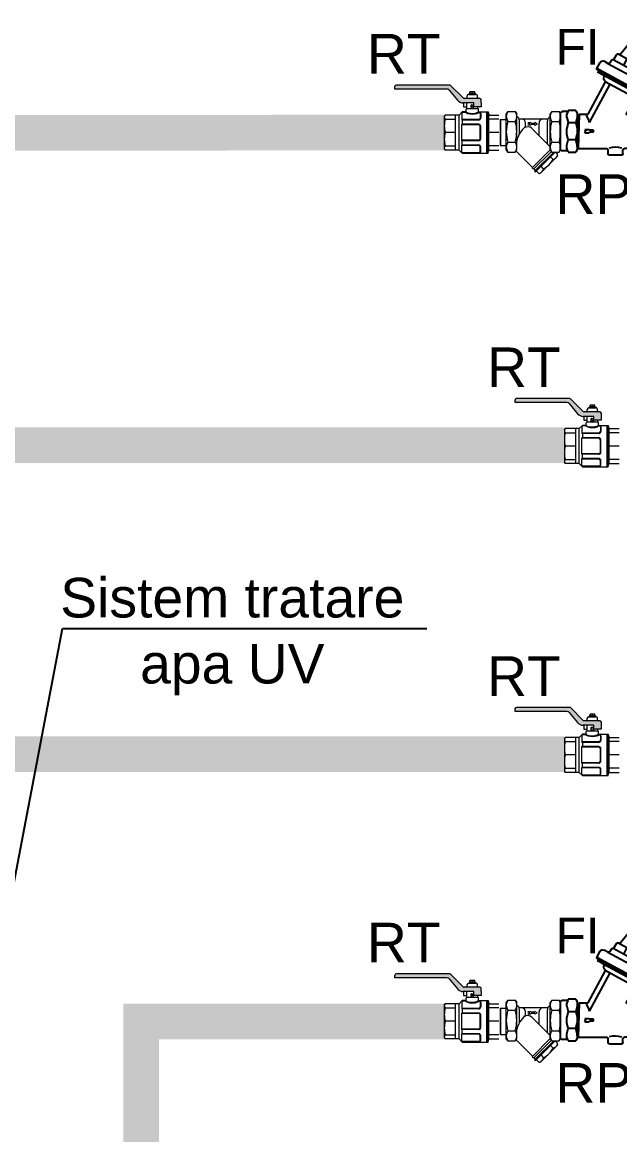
# Model space of a CAD drawing. Header units: millimetres. Extents: x 0 to 53377, y 0 to 36189.
# Drawn here: x 38358 to 39867, y 28603 to 31413 of the extents above; entities that cross this region are included whole.
import ezdxf
from ezdxf import colors
from ezdxf.entities.mleader import LeaderData, LeaderLine
from ezdxf.math import Vec2, Vec3

# ---------------------------------------------------------------- set-up
doc = ezdxf.new("R2010")
doc.units = ezdxf.units.MM
for name, color, linetype, lineweight in [('LSG ECHIP_IS', 7, 'Continuous', 25), ('SAN-MC-COLD WATER', 5, 'Continuous', 30), ('SAN-MC-VALVE', 7, 'Continuous', 5)]:
    doc.layers.add(name, color=color, linetype=linetype, lineweight=lineweight)
doc.layers.add('SAN-MC-TEXT', color=7, linetype='Continuous')
doc.styles.add('MC-1_la_050', font='arial.ttf', dxfattribs={"height": 0.1})
doc.styles.get("Standard").update_dxf_attribs({"font": 'arial.ttf'})

# ---------------------------------------------------------------- blocks, each defined once
blk = doc.blocks.new('filtru')
at = {"layer": 'SAN-MC-VALVE', "linetype": 'Continuous', "lineweight": 5}
for p, q in [((53982.5, 150235.5), (53977.4, 150226.7)), ((53977.4, 150097.7), (53977.4, 150226.7)), ((53982.5, 150235.5), (54009.7, 150235.5)), ((54009.7, 150235.5), (54014.8, 150226.7)), ((54014.8, 150097.7), (54014.8, 150226.7)), ((54141.1, 150235.5), (54136.1, 150226.7)), ((54136.1, 150097.7), (54136.1, 150226.7)), ((54141.1, 150235.5), (54168.3, 150235.5)), ((54168.3, 150235.5), (54173.4, 150226.7)), ((54173.4, 150097.7), (54173.4, 150226.7)), ((53956.7, 150206.2), (53955.7, 150205.2)), ((53955.7, 150205.2), (53955.7, 150113.1)), ((53956.7, 150206.2), (53956.7, 150112.1)), ((53956.7, 150206.2), (53977.4, 150206.2)), ((53977.4, 150208.9), (53978.5, 150208.9)), ((53982.5, 150199.5), (54009.7, 150199.5)), ((54023.1, 150208.9), (54128.1, 150208.9)), ((54024.7, 150154.1), (54024.7, 150202)), ((54046.7, 150180.6), (54046.7, 150193.3)), ((54095.4, 150148.5), (54095.4, 150193.3)), ((54125.7, 150118.1), (54125.7, 150200.6)), ((54136.1, 150215.3), (54136.1, 150215.3)), ((54136.1, 150208.9), (54137.2, 150208.9)), ((54141.1, 150199.5), (54168.3, 150199.5)), ((54172.3, 150208.9), (54173.4, 150208.9)), ((53956.7, 150112.1), (53955.7, 150113.1)), ((53956.7, 150112.1), (53977.4, 150112.1)), ((53982.5, 150124.9), (54009.7, 150124.9)), ((54141.1, 150124.9), (54168.3, 150124.9)), ((53982.5, 150088.9), (53977.4, 150097.7)), ((53982.5, 150088.9), (54009.7, 150088.9)), ((54009.7, 150088.9), (54014.8, 150097.7)), ((54102.2, 150013.4), (54161, 150072.2)), ((54141.1, 150088.9), (54136.1, 150097.7)), ((54145.9, 150062.4), (54136.5, 150071.8)), ((54141.1, 150088.9), (54168.3, 150088.9)), ((54161.7, 150080.7), (54153.5, 150088.8)), ((54162.5, 150077.7), (54161, 150072.2)), ((54168.3, 150088.9), (54173.4, 150097.7)), ((54076.4, 150028.5), (54082.3, 150021.7)), ((54093.7, 150012.7), (54085.6, 150020.9)), ((54112, 150028.4), (54102.6, 150037.9)), ((54096.7, 150011.9), (54102.2, 150013.4))]:
    blk.add_line(p, q, dxfattribs=at)
at = {"layer": 'SAN-MC-VALVE', "lineweight": 5}
for p, q in [((54062.6, 150189.6), (54055.4, 150193.8)), ((54065, 150193.8), (54055.4, 150193.8)), ((54055.4, 150185.5), (54062.6, 150189.6)), ((54065, 150185.5), (54055.4, 150185.5)), ((54068.7, 150191.7), (54065, 150193.8)), ((54068.7, 150187.6), (54065, 150185.5)), ((54080, 150191.7), (54068.7, 150191.7)), ((54080, 150187.6), (54068.7, 150187.6)), ((54080, 150194.8), (54080, 150191.7)), ((54089, 150189.6), (54080, 150194.8)), ((54089, 150189.6), (54080, 150184.4)), ((54080, 150184.4), (54080, 150187.6))]:
    blk.add_line(p, q, dxfattribs=at)
at = {"layer": 'SAN-MC-VALVE', "linetype": 'Continuous', "lineweight": 5}
for points in [[(54136.1, 150107.8), (54069.6, 150174.3)], [(54012, 150093.3), (54072, 150033.3)], [(54137.1, 150098.5), (54070.2, 150031.6), (54075.2, 150026.5), (54139.9, 150091.2)], [(54148.8, 150088.9), (54079.6, 150019.7), (54082.2, 150017.2), (54153.9, 150088.9)]]:
    blk.add_lwpolyline(points, dxfattribs=at)
for centre, radius, start, end in [((54012, 150217.5), 34.6, 148.5878, 211.4122), ((53980.2, 150217.5), 34.6, 328.5878, 31.4122), ((54170.7, 150217.5), 34.6, 148.5878, 211.4122), ((54138.8, 150217.5), 34.6, 328.5878, 31.4122), ((54116.9, 150162.2), 139.5, 164.5036, 195.4964), ((53875.3, 150162.2), 139.5, 344.5036, 15.4964), ((54009.1, 150202), 15.6, 0, 68.7818), ((54030.8, 150193.2), 15.9, 0.5631, 80.4196), ((54111.8, 150193), 16.4, 104.1951, 178.7722), ((54141.3, 150200.6), 15.6, 109.3511, 180), ((54275.5, 150162.2), 139.5, 164.5036, 195.4964), ((54033.9, 150162.2), 139.5, 344.5036, 15.4964), ((54109.5, 150106), 97.5, 130.1157, 166.331), ((54054.5, 150156.6), 23.3, 49.7083, 124.1112), ((54012, 150106.9), 34.6, 148.5878, 211.4122), ((53980.2, 150106.9), 34.6, 328.5878, 31.4122), ((54170.7, 150106.9), 34.6, 148.5878, 211.4122), ((54138.8, 150106.9), 34.6, 328.5878, 31.4122), ((54075.4, 150099), 79.5, 297.412, 332.588), ((54142, 150083.3), 21.3, 280.6158, 340.6158), ((54159.5, 150078.5), 3.11, 345, 45), ((54091.1, 150032.4), 21.3, 289.3842, 349.3842), ((54095.9, 150014.9), 3.11, 225, 285)]:
    blk.add_arc(centre, radius, start, end, dxfattribs=at)
blk = doc.blocks.new('RDf')
at = {"linetype": 'Continuous'}
for p, q in [((-113.5, 97.6), (-110, 98.8)), ((-113.5, 97.6), (-113.5, 75.5)), ((-110, 98.8), (-110, 115.4)), ((-110, 98.8), (-102.4, 101.5)), ((-105.9, 119.5), (-1.1, 119.5)), ((-102.4, 101.5), (-93.5, 101.5)), ((-93.5, 101.5), (-78.3, 97.6)), ((-78.3, 97.6), (-61.5, 101.5)), ((-78.3, 75.5), (-78.3, 97.6)), ((-61.5, 101.5), (-45.5, 101.5)), ((-28.6, 97.6), (-45.5, 101.5)), ((-13.5, 101.5), (-28.6, 97.6)), ((-28.6, 97.6), (-28.6, 75.5)), ((-13.5, 101.5), (-4.5, 101.5)), ((3.1, 98.8), (-4.5, 101.5)), ((3.1, 98.8), (3.1, 115.4)), ((6.5, 97.6), (3.1, 98.8)), ((6.5, 75.5), (6.5, 97.6)), ((225.5, 95.5), (238, 102.2)), ((238, 102.2), (242, 101.1)), ((260.5, 67.2), (242, 101.1)), ((243.3, 92.5), (243.6, 98.1)), ((-104.9, 71.6), (-113.5, 75.5)), ((-102.9, 71.6), (-104.9, 71.6)), ((-8.9, 71.5), (-102.9, 71.6)), ((-102.9, 71.6), (-98.1, 68.8)), ((-4.1, 68.8), (-102.9, 66.1)), ((-98.1, 68.8), (-102.9, 66.1)), ((-102.9, 66.1), (-102.9, -12.9)), ((-98.1, 68.8), (-8.9, 71.5)), ((-93.5, 71.6), (-78.3, 75.5)), ((-78.3, 75.5), (-61.5, 71.5)), ((-28.6, 75.5), (-45.5, 71.5)), ((-13.5, 71.5), (-28.6, 75.5)), ((-8.9, 71.5), (-4.1, 68.8)), ((-2.1, 71.5), (-8.9, 71.5)), ((-4.1, 68.8), (-4.1, 36.2)), ((6.5, 75.5), (-2.1, 71.5)), ((34, 63.3), (34.1, 68.1)), ((117.9, -90.8), (34.1, 68.1)), ((34.1, 68.1), (38.2, 65.6)), ((34.2, 73), (34.9, 75.6)), ((38.2, 65.6), (34.2, 73)), ((34.9, 75.6), (52.5, 85.2)), ((34.9, 75.6), (126.8, -93)), ((38.2, 65.6), (118, -86)), ((38.2, 65.6), (122.1, -88.5)), ((52.5, 85.2), (52.8, 85.3)), ((70.4, 70.9), (64.4, 81.9)), ((142.1, -60.7), (70.4, 70.9)), ((76.3, 69.2), (83.1, 72.9)), ((88.9, 71.2), (152.4, -45.2)), ((92.8, 72), (104.8, 78.5)), ((111.1, 75.9), (110.6, 76.8)), ((168.3, -29.2), (111.1, 75.9)), ((167.1, 90.6), (116.4, 74)), ((183.9, 75.4), (177.7, 86.7)), ((207.3, 32.3), (183.9, 75.4)), ((197.7, 80.3), (196.5, 76.3)), ((209.4, 86.7), (197.7, 80.3)), ((203, 70.5), (198.1, 73.3)), ((199.9, 69.9), (211.5, 48.7)), ((214.7, 76.9), (203, 70.5)), ((203, 70.5), (203.8, 62.8)), ((209.4, 86.7), (213.4, 85.5)), ((216.5, 79.8), (213.4, 85.5)), ((214.7, 76.9), (215, 82.5)), ((214.7, 76.9), (220.7, 72)), ((216.5, 79.8), (230, 87.2)), ((228.8, 57.3), (216.5, 79.8)), ((221.5, 78.7), (230.5, 62.1)), ((235.6, 60.9), (223.3, 83.5)), ((225.3, 57.3), (224.5, 65.1)), ((225.5, 95.5), (230, 87.2)), ((228.3, 82.4), (237.3, 65.8)), ((228.8, 57.3), (242.3, 64.6)), ((230, 87.2), (242.3, 64.6)), ((243.3, 92.5), (230.9, 85.7)), ((253.9, 72.9), (241.5, 66.1)), ((246.8, 56.4), (242.3, 64.6)), ((243.3, 92.5), (249.3, 87.6)), ((253.9, 72.9), (253.1, 80.6)), ((253.9, 72.9), (258.8, 70.2)), ((259.3, 63.1), (260.5, 67.2)), ((-53.5, 49.6), (-58.3, 37.7)), ((-56.3, 37.7), (-58.3, 37.7)), ((-56.3, 37.7), (-56.3, 24.5)), ((-53.5, 49.6), (-48.7, 37.7)), ((-50.6, 37.7), (-50.6, 24.5)), ((-50.6, 37.7), (-48.7, 37.7)), ((5.5, 18.6), (-4.1, 36.2)), ((38.5, 44.4), (0.6, 34.2)), ((34, 63.3), (41, 50.4)), ((108.6, -73.8), (41, 50.4)), ((123.9, 52.4), (104.8, 42)), ((207.3, 32.3), (213.5, 20.9)), ((213.6, 51), (207.6, 55.8)), ((211.5, 48.7), (214.9, 42.4)), ((213.6, 51), (213.3, 45.4)), ((225.3, 57.3), (213.6, 51)), ((219, 41.2), (214.9, 42.4)), ((219, 41.2), (230.7, 47.6)), ((225.3, 57.3), (230.2, 54.6)), ((228.8, 57.3), (231.9, 51.6)), ((230.7, 47.6), (231.9, 51.6)), ((246.8, 56.4), (259.3, 63.1)), ((-56.3, 24.5), (-50.6, 24.5)), ((43.1, 17.5), (-5.2, -8.8)), ((-5.2, -8.8), (0, 0)), ((0, 0), (1.9, 16.1)), ((33.7, 29), (11.4, 16.9)), ((89.9, -68.4), (35.6, 31.3)), ((211.1, 9.9), (169.6, -23.7)), ((-122.9, -21.5), (-122.9, -55.8)), ((-118.6, -17.2), (-107.1, -17.2)), ((155.5, -5.7), (136.5, -16)), ((168.3, -29.2), (168.8, -30)), ((-118.6, -60.1), (-107.1, -60.1)), ((82.4, -54.6), (-28.1, -114.8)), ((142.1, -60.7), (148.1, -71.6)), ((150.6, -51.1), (143.8, -54.8)), ((155.1, -42.4), (167.1, -35.9)), ((-102.9, -146.1), (-102.9, -64.4)), ((-4.1, -117.5), (87, -68.8)), ((108.6, -73.8), (117.9, -90.8)), ((117.9, -90.8), (118, -86)), ((118, -86), (122.1, -88.5)), ((122.1, -88.5), (124.2, -92.2)), ((124.2, -92.2), (126.8, -93)), ((126.8, -93), (144.7, -83.2)), ((-56.4, -113.3), (-58.3, -114.4)), ((-58.3, -127.2), (-58.3, -114.4)), ((-58.3, -127.2), (-53.5, -124.4)), ((-56.4, -102.3), (-56.4, -113.3)), ((-56.4, -102.3), (-50.6, -102.3)), ((-48.7, -127.2), (-53.5, -124.4)), ((-50.6, -102.3), (-50.6, -113.3)), ((-50.6, -113.3), (-48.7, -114.4)), ((-48.7, -127.2), (-48.7, -114.4)), ((-28.1, -114.8), (-22.5, -115)), ((-22.5, -115), (-8, -122.2)), ((-4.1, -143.4), (-4.1, -117.5)), ((-104.9, -148.9), (-113.5, -152.8)), ((-113.5, -174.9), (-113.5, -152.8)), ((-98.1, -148.9), (-104.9, -148.9)), ((-4.1, -143.4), (-102.9, -146.1)), ((-98.1, -148.9), (-102.9, -146.1)), ((-98.1, -148.9), (-8.9, -146.1)), ((-4.1, -148.9), (-98.1, -148.9)), ((-93.5, -148.9), (-78.4, -152.8)), ((-78.4, -152.8), (-61.5, -148.9)), ((-78.4, -152.8), (-78.4, -174.9)), ((-28.7, -152.8), (-45.5, -148.9)), ((-13.5, -148.9), (-28.7, -152.8)), ((-28.7, -174.9), (-28.7, -152.8)), ((-8.9, -146.1), (-4.1, -143.4)), ((-4.1, -148.9), (-8.9, -146.1)), ((-2.1, -148.9), (-4.1, -148.9)), ((6.5, -152.8), (-2.1, -148.9)), ((6.5, -152.8), (6.5, -174.9)), ((-113.5, -174.9), (-110.1, -176.1)), ((-110.1, -176.1), (-102.5, -178.9)), ((-110.1, -176.1), (-110.1, -192.7)), ((-102.5, -178.9), (-93.5, -178.9)), ((-93.5, -178.9), (-78.4, -174.9)), ((-78.4, -174.9), (-61.5, -178.9)), ((-61.5, -178.9), (-45.5, -178.9)), ((-28.7, -174.9), (-45.5, -178.9)), ((-13.5, -178.9), (-28.7, -174.9)), ((-13.5, -178.9), (-4.6, -178.9)), ((3.1, -176.1), (-4.6, -178.9)), ((6.5, -174.9), (3.1, -176.1)), ((3.1, -176.1), (3.1, -192.8)), ((-105.9, -196.9), (-1.1, -196.9))]:
    blk.add_line(p, q, dxfattribs=at)
blk.add_line((196.5, 76.3), (203.8, 62.8))
for centre, radius, start, end in [((-105.9, 115.4), 4.11, 89.7566, 180.0042), ((-1, 115.4), 4.11, 359.9878, 90.2354), ((56.9, 77.8), 8.57, 28.5832, 118.5806), ((74.2, 73), 4.32, 208.5754, 298.5905), ((85.1, 69.1), 4.32, 49.8349, 118.5801), ((90.7, 75.7), 4.32, 230.0061, 298.5723), ((106.8, 74.7), 4.32, 28.5864, 118.581), ((114.9, 78), 4.32, 208.5786, 290.9616), ((170.1, 82.6), 8.57, 28.5785, 110.9636), ((191.1, 79.3), 8.23, 208.5847, 293.8279), ((196.1, 67.8), 4.32, 28.5862, 113.8299), ((-0.5, 38.2), 4.11, 208.5855, 285.068), ((31.7, 32.6), 4.11, 298.581, 6.4404), ((49.4, 34.6), 13.7, 131.4028, 186.444), ((37.4, 48.4), 4.11, 285.0713, 28.5792), ((37.6, 48), 4.11, 311.8031, 28.5792), ((214.6, 36.2), 8.23, 123.3354, 208.5789), ((207.7, 46.7), 4.32, 303.3339, 28.5778), ((9.3, 20.7), 4.32, 208.5871, 298.5784), ((206, 16.8), 8.57, 306.2008, 28.5845), ((-118.6, -21.5), 4.28, 89.9917, 180.0004), ((-107.1, -12.9), 4.29, 270.0039, 359.9888), ((-159.4, -39.1), 60.5, 344.015, 16.9387), ((165, -32.1), 4.32, 298.584, 28.5769), ((172.1, -27.1), 4.32, 126.203, 208.5858), ((-118.6, -55.8), 4.28, 179.9917, 270.0004), ((-107.1, -64.4), 4.29, 0.0035, 89.9882), ((145.9, -58.6), 4.32, 118.5723, 208.5888), ((148.6, -47.3), 4.32, 298.5836, 7.3274), ((157.1, -46.2), 4.32, 118.5914, 187.1561), ((88.9, -72.4), 4.11, 50.7239, 118.581), ((100.2, -58.6), 13.7, 230.7192, 285.7617), ((105, -75.8), 4.11, 28.5866, 105.3585), ((140.6, -75.7), 8.57, 298.5832, 28.5806), ((-106, -192.7), 4.11, 179.9878, 270.2354), ((-1.1, -192.8), 4.11, 269.7566, 0.0042)]:
    blk.add_arc(centre, radius, start, end, dxfattribs=at)
blk = doc.blocks.new('A$C6DA75442')
at = {"layer": 'LSG ECHIP_IS', "xscale": 0.405, "yscale": 0.405, "zscale": 0.405, "rotation": 90.0010000000008}
blk.add_blockref('RDf', (0, 0, 1585.7), dxfattribs=at)

msp = doc.modelspace()

# ---------------------------------------------------------------- hatches: boundary and pattern name
at = {"layer": 'SAN-MC-VALVE', "lineweight": 5}
h = msp.add_hatch(color=1, dxfattribs=at)
h.dxf.hatch_style = 1
h.paths.add_polyline_path([(39516.7, 31199.1), (39517, 31216.5), (39516.7, 31217.9), (39516.2, 31218.7), (39515.4, 31219.5), (39515.1, 31219.8), (39514.2, 31220.1), (39513.3, 31220.2), (39473.8, 31220.2), (39472.3, 31220.5), (39471.1, 31221.3), (39439.7, 31252.7), (39438.5, 31253.5), (39437.1, 31253.8), (39302.6, 31253.8), (39300, 31252.7), (39298.9, 31250.1), (39298.9, 31243.9), (39429.9, 31243.9), (39431.7, 31243.6), (39433.1, 31243.2), (39434.5, 31242.3), (39435.6, 31241.2), (39457, 31215.7), (39460.1, 31212.8), (39461.6, 31211.8), (39463.4, 31210.8), (39466.2, 31209.7), (39469, 31209.2), (39471.3, 31209), (39498.3, 31209), (39498.3, 31199.1)])
h = msp.add_hatch(color=1, dxfattribs=at)
h.dxf.hatch_style = 1
h.paths.add_polyline_path([(39820.1, 30407.4), (39820.4, 30424.8), (39820.1, 30426.2), (39819.7, 30427), (39818.8, 30427.9), (39818.5, 30428.1), (39817.6, 30428.4), (39816.7, 30428.5), (39777.2, 30428.5), (39775.7, 30428.8), (39774.5, 30429.6), (39743.1, 30461), (39741.9, 30461.8), (39740.5, 30462.1), (39606, 30462.1), (39603.4, 30461), (39602.3, 30458.4), (39602.3, 30452.2), (39733.3, 30452.2), (39735.1, 30452), (39736.5, 30451.5), (39737.9, 30450.6), (39739, 30449.5), (39760.4, 30424), (39763.5, 30421.1), (39765, 30420.1), (39766.8, 30419.1), (39769.6, 30418), (39772.4, 30417.5), (39774.7, 30417.3), (39801.7, 30417.3), (39801.7, 30407.4)])
h = msp.add_hatch(color=1, dxfattribs=at)
h.dxf.hatch_style = 1
h.paths.add_polyline_path([(39820.1, 29627.4), (39820.4, 29644.8), (39820.1, 29646.2), (39819.7, 29647.1), (39818.8, 29647.9), (39818.5, 29648.1), (39817.6, 29648.4), (39816.7, 29648.5), (39777.2, 29648.5), (39775.7, 29648.8), (39774.5, 29649.6), (39743.1, 29681), (39741.9, 29681.9), (39740.5, 29682.1), (39606, 29682.1), (39603.4, 29681), (39602.3, 29678.4), (39602.3, 29672.2), (39733.3, 29672.2), (39735.1, 29672), (39736.5, 29671.5), (39737.9, 29670.6), (39739, 29669.5), (39760.4, 29644), (39763.5, 29641.1), (39765, 29640.1), (39766.8, 29639.1), (39769.6, 29638.1), (39772.4, 29637.5), (39774.7, 29637.3), (39801.7, 29637.3), (39801.7, 29627.4)])
h = msp.add_hatch(color=1, dxfattribs=at)
h.dxf.hatch_style = 1
h.paths.add_polyline_path([(39516.7, 28954.7), (39517, 28972.1), (39516.7, 28973.5), (39516.2, 28974.3), (39515.4, 28975.1), (39515.1, 28975.3), (39514.2, 28975.7), (39513.3, 28975.8), (39473.8, 28975.8), (39472.3, 28976.1), (39471.1, 28976.9), (39439.7, 29008.3), (39438.5, 29009.1), (39437.1, 29009.4), (39302.6, 29009.4), (39300, 29008.3), (39298.9, 29005.7), (39298.9, 28999.5), (39429.9, 28999.5), (39431.7, 28999.2), (39433.1, 28998.8), (39434.5, 28997.9), (39435.6, 28996.8), (39457, 28971.3), (39460.1, 28968.3), (39461.6, 28967.4), (39463.4, 28966.4), (39466.2, 28965.3), (39469, 28964.8), (39471.3, 28964.6), (39498.3, 28964.6), (39498.3, 28954.7)])

# ---------------------------------------------------------------- linework, layer by layer
at = {"layer": 'SAN-MC-COLD WATER', "const_width": 90}
for points in [[(39423.7, 31134), (37118.3, 31132.6), (37118.3, 28918.6)], [(37649.1, 28918.6), (37649.1, 30344.4), (39727.1, 30344.4)], [(38186.2, 28918.6), (38186.2, 29564.5), (39727.1, 29564.5)], [(38658, 27582.6), (38658, 28889.4), (39423.7, 28889.4)]]:
    msp.add_lwpolyline(points, dxfattribs=at)
at = {"layer": 'SAN-MC-VALVE', "linetype": 'Continuous', "lineweight": 5}
for p, q in [((39298.9, 31243.9), (39298.9, 31250.1)), ((39299.3, 31243.9), (39298.9, 31244.2)), ((39429.9, 31243.9), (39298.9, 31243.9)), ((39437.1, 31253.8), (39302.6, 31253.8)), ((39435.6, 31241.2), (39457, 31215.7)), ((39471.1, 31221.3), (39439.7, 31252.7)), ((39513.3, 31220.2), (39473.8, 31220.2)), ((39481.5, 31222.1), (39481.5, 31226.4)), ((39503.9, 31230.2), (39485.3, 31230.2)), ((39488.4, 31232.7), (39486.5, 31232.2)), ((39486.5, 31230.2), (39486.5, 31232.2)), ((39502.7, 31232.2), (39486.5, 31232.2)), ((39486.5, 31230.2), (39486.7, 31230.4)), ((39486.7, 31230.2), (39487.6, 31230.4)), ((39486.7, 31230.4), (39486.7, 31230.2)), ((39487.6, 31230.2), (39489.4, 31230.4)), ((39487.6, 31230.4), (39487.6, 31230.2)), ((39488.4, 31232.7), (39488.4, 31237)), ((39500.8, 31237), (39488.4, 31237)), ((39489.4, 31230.2), (39491.8, 31230.4)), ((39489.4, 31230.4), (39489.4, 31230.2)), ((39491.8, 31230.4), (39491.8, 31230.2)), ((39491.8, 31230.2), (39494.6, 31230.4)), ((39494.6, 31232.2), (39494.6, 31236.5)), ((39494.6, 31230.2), (39497.4, 31230.4)), ((39494.6, 31230.4), (39494.6, 31230.2)), ((39497.4, 31230.2), (39499.8, 31230.4)), ((39497.4, 31230.4), (39497.4, 31230.2)), ((39499.8, 31230.2), (39501.6, 31230.4)), ((39499.8, 31230.4), (39499.8, 31230.2)), ((39500.8, 31232.7), (39500.8, 31237)), ((39500.8, 31232.7), (39502.7, 31232.2)), ((39501.6, 31230.2), (39502.5, 31230.4)), ((39501.6, 31230.4), (39501.6, 31230.2)), ((39502.5, 31230.2), (39502.7, 31230.4)), ((39502.5, 31230.4), (39502.5, 31230.2)), ((39502.7, 31230.4), (39502.7, 31232.2)), ((39507.7, 31222.1), (39507.7, 31226.4)), ((39517, 31209), (39517, 31216.5)), ((39469.1, 31186.3), (39461, 31178.2)), ((39477.8, 31185), (39467.8, 31185)), ((39467.8, 31185), (39467.8, 31165.5)), ((39477.8, 31186.3), (39469.1, 31186.3)), ((39498.3, 31209), (39471.3, 31209)), ((39472.5, 31209), (39472.5, 31199.1)), ((39472.5, 31199.1), (39480.9, 31199.1)), ((39479, 31186.3), (39479, 31192.8)), ((39508.9, 31194.1), (39480.3, 31194.1)), ((39480.9, 31194.1), (39480.9, 31209)), ((39491.5, 31195), (39491.5, 31203.2)), ((39497.7, 31195), (39491.5, 31195)), ((39492.1, 31203.8), (39497.1, 31203.8)), ((39497.1, 31198.9), (39492.1, 31198.9)), ((39497.7, 31195), (39497.7, 31203.2)), ((39498.3, 31199.1), (39498.3, 31209)), ((39516.7, 31199.1), (39498.3, 31199.1)), ((39508.3, 31194.1), (39508.3, 31199.1)), ((39510.1, 31186.3), (39510.1, 31192.8)), ((39511.4, 31186.3), (39534.4, 31186.3)), ((39512, 31185), (39511.4, 31185)), ((39516.7, 31209), (39517, 31209)), ((39516.7, 31209), (39516.7, 31199.1)), ((39530.7, 31186.3), (39530.7, 31081.7)), ((39534.4, 31186.3), (39536.3, 31179.1)), ((39534.4, 31081.7), (39534.4, 31186.3)), ((39423.7, 31175), (39425.5, 31178.2)), ((39423.7, 31175), (39423.7, 31093)), ((39461, 31178.2), (39425.5, 31178.2)), ((39425.5, 31167.8), (39452.3, 31167.8)), ((39452.3, 31089.8), (39452.3, 31178.2)), ((39461, 31089.8), (39461, 31178.2)), ((39510.8, 31166.7), (39467.8, 31166.7)), ((39510.8, 31165.5), (39467.8, 31165.5)), ((39469.1, 31165.5), (39469.1, 31154.8)), ((39514.5, 31182.5), (39514.5, 31170.4)), ((39515.7, 31182.5), (39515.7, 31170.4)), ((39536.6, 31089.8), (39536.6, 31178.2)), ((39561.8, 31167.8), (39536.6, 31167.8)), ((39537.5, 31178.2), (39561.8, 31178.2)), ((39452.3, 31134), (39425.5, 31134)), ((39467.8, 31113.2), (39467.8, 31154.8)), ((39510.8, 31154.8), (39467.8, 31154.8)), ((39510.8, 31153.6), (39467.8, 31153.6)), ((39514.5, 31118.1), (39514.5, 31149.9)), ((39515.7, 31118.1), (39515.7, 31149.9)), ((39561.8, 31134), (39536.6, 31134)), ((39425.5, 31100.2), (39452.3, 31100.2)), ((39510.8, 31114.4), (39467.8, 31114.4)), ((39510.8, 31113.2), (39467.8, 31113.2)), ((39510.8, 31102.5), (39467.8, 31102.5)), ((39467.8, 31083), (39467.8, 31102.5)), ((39510.8, 31101.3), (39467.8, 31101.3)), ((39469.1, 31102.5), (39469.1, 31113.2)), ((39561.8, 31100.2), (39536.6, 31100.2)), ((39423.7, 31093), (39425.5, 31089.8)), ((39461, 31089.8), (39425.5, 31089.8)), ((39469.1, 31081.7), (39461, 31089.8)), ((39512, 31083), (39467.8, 31083)), ((39469.1, 31081.7), (39534.4, 31081.7)), ((39514.5, 31085.5), (39514.5, 31097.6)), ((39515.7, 31085.5), (39515.7, 31097.6)), ((39534.4, 31081.7), (39536.3, 31088.9)), ((39537.5, 31089.8), (39561.8, 31089.8)), ((39602.3, 30452.2, 7040), (39602.3, 30458.4, 7040)), ((39740.5, 30462.1, 7040), (39606, 30462.1, 7040)), ((39774.5, 30429.6, 7040), (39743.1, 30461, 7040)), ((39602.7, 30452.2, 7040), (39602.3, 30452.5, 7040)), ((39733.3, 30452.2, 7040), (39602.3, 30452.2, 7040)), ((39739, 30449.5, 7040), (39760.4, 30424, 7040)), ((39816.7, 30428.5, 7040), (39777.2, 30428.5, 7040)), ((39785, 30430.4, 7040), (39785, 30434.8, 7040)), ((39807.3, 30438.5, 7040), (39788.7, 30438.5, 7040)), ((39791.8, 30441, 7040), (39789.9, 30440.5, 7040)), ((39789.9, 30438.5, 7040), (39789.9, 30440.5, 7040)), ((39806.1, 30440.5, 7040), (39789.9, 30440.5, 7040)), ((39789.9, 30438.5, 7040), (39790.1, 30438.7, 7040)), ((39790.1, 30438.5, 7040), (39791, 30438.7, 7040)), ((39790.1, 30438.7, 7040), (39790.1, 30438.5, 7040)), ((39791, 30438.5, 7040), (39792.8, 30438.7, 7040)), ((39791, 30438.7, 7040), (39791, 30438.5, 7040)), ((39791.8, 30441, 7040), (39791.8, 30445.3, 7040)), ((39804.2, 30445.3, 7040), (39791.8, 30445.3, 7040)), ((39792.8, 30438.5, 7040), (39795.2, 30438.7, 7040)), ((39792.8, 30438.7, 7040), (39792.8, 30438.5, 7040)), ((39795.2, 30438.7, 7040), (39795.2, 30438.5, 7040)), ((39795.2, 30438.5, 7040), (39798, 30438.7, 7040)), ((39798, 30440.5, 7040), (39798, 30444.8, 7040)), ((39798, 30438.5, 7040), (39800.8, 30438.7, 7040)), ((39798, 30438.7, 7040), (39798, 30438.5, 7040)), ((39800.8, 30438.5, 7040), (39803.2, 30438.7, 7040)), ((39800.8, 30438.7, 7040), (39800.8, 30438.5, 7040)), ((39803.2, 30438.5, 7040), (39805, 30438.7, 7040)), ((39803.2, 30438.7, 7040), (39803.2, 30438.5, 7040)), ((39804.2, 30441, 7040), (39804.2, 30445.3, 7040)), ((39804.2, 30441, 7040), (39806.1, 30440.5, 7040)), ((39805, 30438.5, 7040), (39805.9, 30438.7, 7040)), ((39805, 30438.7, 7040), (39805, 30438.5, 7040)), ((39805.9, 30438.5, 7040), (39806.1, 30438.7, 7040)), ((39805.9, 30438.7, 7040), (39805.9, 30438.5, 7040)), ((39806.1, 30438.7, 7040), (39806.1, 30440.5, 7040)), ((39811.1, 30430.4, 7040), (39811.1, 30434.8, 7040)), ((39801.7, 30417.3, 7040), (39774.7, 30417.3, 7040)), ((39775.9, 30417.3, 7040), (39775.9, 30407.4, 7040)), ((39775.9, 30407.4, 7040), (39784.3, 30407.4, 7040)), ((39782.4, 30394.6, 7040), (39782.4, 30401.2, 7040)), ((39812.3, 30402.4, 7040), (39783.7, 30402.4, 7040)), ((39784.3, 30402.4, 7040), (39784.3, 30417.3, 7040)), ((39794.9, 30403.3, 7040), (39794.9, 30411.5, 7040)), ((39801.1, 30403.3, 7040), (39794.9, 30403.3, 7040)), ((39795.5, 30412.1, 7040), (39800.5, 30412.1, 7040)), ((39800.5, 30407.2, 7040), (39795.5, 30407.2, 7040)), ((39801.1, 30403.3, 7040), (39801.1, 30411.5, 7040)), ((39801.7, 30407.4, 7040), (39801.7, 30417.3, 7040)), ((39820.1, 30407.4, 7040), (39801.7, 30407.4, 7040)), ((39811.7, 30402.4, 7040), (39811.7, 30407.4, 7040)), ((39813.6, 30394.6, 7040), (39813.6, 30401.2, 7040)), ((39820.1, 30417.3, 7040), (39820.4, 30417.3, 7040)), ((39820.1, 30417.3, 7040), (39820.1, 30407.4, 7040)), ((39820.4, 30417.3, 7040), (39820.4, 30424.8, 7040)), ((39727.1, 30383.3, 7040), (39728.9, 30386.5, 7040)), ((39727.1, 30383.3, 7040), (39727.1, 30301.3, 7040)), ((39764.4, 30386.5, 7040), (39728.9, 30386.5, 7040)), ((39728.9, 30376.1, 7040), (39755.7, 30376.1, 7040)), ((39755.7, 30298.1, 7040), (39755.7, 30386.5, 7040)), ((39772.5, 30394.6, 7040), (39764.4, 30386.5, 7040)), ((39764.4, 30298.1, 7040), (39764.4, 30386.5, 7040)), ((39781.2, 30393.3, 7040), (39771.2, 30393.3, 7040)), ((39771.2, 30393.3, 7040), (39771.2, 30373.8, 7040)), ((39814.2, 30375, 7040), (39771.2, 30375, 7040)), ((39814.2, 30373.8, 7040), (39771.2, 30373.8, 7040)), ((39781.2, 30394.6, 7040), (39772.5, 30394.6, 7040)), ((39772.5, 30373.8, 7040), (39772.5, 30363.2, 7040)), ((39814.8, 30394.6, 7040), (39837.8, 30394.6, 7040)), ((39815.4, 30393.3, 7040), (39814.8, 30393.3, 7040)), ((39817.9, 30390.8, 7040), (39817.9, 30378.8, 7040)), ((39819.1, 30390.8, 7040), (39819.1, 30378.8, 7040)), ((39834.1, 30394.6, 7040), (39834.1, 30290.1, 7040)), ((39837.8, 30394.6, 7040), (39839.7, 30387.4, 7040)), ((39837.8, 30290.1, 7040), (39837.8, 30394.6, 7040)), ((39840, 30298.1, 7040), (39840, 30386.5, 7040)), ((39865.3, 30376.1, 7040), (39840, 30376.1, 7040)), ((39840.9, 30386.5, 7040), (39865.3, 30386.5, 7040)), ((39755.7, 30342.3, 7040), (39728.9, 30342.3, 7040)), ((39771.2, 30321.5, 7040), (39771.2, 30363.2, 7040)), ((39814.2, 30363.2, 7040), (39771.2, 30363.2, 7040)), ((39814.2, 30361.9, 7040), (39771.2, 30361.9, 7040)), ((39817.9, 30326.4, 7040), (39817.9, 30358.2, 7040)), ((39819.1, 30326.4, 7040), (39819.1, 30358.2, 7040)), ((39865.3, 30342.3, 7040), (39840, 30342.3, 7040)), ((39814.2, 30322.7, 7040), (39771.2, 30322.7, 7040)), ((39814.2, 30321.5, 7040), (39771.2, 30321.5, 7040)), ((39772.5, 30310.8, 7040), (39772.5, 30321.5, 7040)), ((39727.1, 30301.3, 7040), (39728.9, 30298.1, 7040)), ((39728.9, 30308.5, 7040), (39755.7, 30308.5, 7040)), ((39764.4, 30298.1, 7040), (39728.9, 30298.1, 7040)), ((39772.5, 30290.1, 7040), (39764.4, 30298.1, 7040)), ((39814.2, 30310.8, 7040), (39771.2, 30310.8, 7040)), ((39771.2, 30291.3, 7040), (39771.2, 30310.8, 7040)), ((39814.2, 30309.6, 7040), (39771.2, 30309.6, 7040)), ((39815.4, 30291.3, 7040), (39771.2, 30291.3, 7040)), ((39772.5, 30290.1, 7040), (39837.8, 30290.1, 7040)), ((39817.9, 30293.8, 7040), (39817.9, 30305.9, 7040)), ((39819.1, 30293.8, 7040), (39819.1, 30305.9, 7040)), ((39837.8, 30290.1, 7040), (39839.7, 30297.2, 7040)), ((39865.3, 30308.5, 7040), (39840, 30308.5, 7040)), ((39840.9, 30298.1, 7040), (39865.3, 30298.1, 7040)), ((39602.3, 29672.2, 7040), (39602.3, 29678.4, 7040)), ((39602.7, 29672.2, 7040), (39602.3, 29672.5, 7040)), ((39733.3, 29672.2, 7040), (39602.3, 29672.2, 7040)), ((39740.5, 29682.1, 7040), (39606, 29682.1, 7040)), ((39739, 29669.5, 7040), (39760.4, 29644, 7040)), ((39774.5, 29649.6, 7040), (39743.1, 29681, 7040)), ((39816.7, 29648.5, 7040), (39777.2, 29648.5, 7040)), ((39785, 29650.4, 7040), (39785, 29654.8, 7040)), ((39807.3, 29658.5, 7040), (39788.7, 29658.5, 7040)), ((39791.8, 29661, 7040), (39789.9, 29660.5, 7040)), ((39789.9, 29658.5, 7040), (39789.9, 29660.5, 7040)), ((39806.1, 29660.5, 7040), (39789.9, 29660.5, 7040)), ((39789.9, 29658.5, 7040), (39790.1, 29658.7, 7040)), ((39790.1, 29658.5, 7040), (39791, 29658.7, 7040)), ((39790.1, 29658.7, 7040), (39790.1, 29658.5, 7040)), ((39791, 29658.5, 7040), (39792.8, 29658.7, 7040)), ((39791, 29658.7, 7040), (39791, 29658.5, 7040)), ((39791.8, 29661, 7040), (39791.8, 29665.3, 7040)), ((39804.2, 29665.3, 7040), (39791.8, 29665.3, 7040)), ((39792.8, 29658.5, 7040), (39795.2, 29658.7, 7040)), ((39792.8, 29658.7, 7040), (39792.8, 29658.5, 7040)), ((39795.2, 29658.7, 7040), (39795.2, 29658.5, 7040)), ((39795.2, 29658.5, 7040), (39798, 29658.7, 7040)), ((39798, 29660.5, 7040), (39798, 29664.8, 7040)), ((39798, 29658.5, 7040), (39800.8, 29658.7, 7040)), ((39798, 29658.7, 7040), (39798, 29658.5, 7040)), ((39800.8, 29658.5, 7040), (39803.2, 29658.7, 7040)), ((39800.8, 29658.7, 7040), (39800.8, 29658.5, 7040)), ((39803.2, 29658.5, 7040), (39805, 29658.7, 7040)), ((39803.2, 29658.7, 7040), (39803.2, 29658.5, 7040)), ((39804.2, 29661, 7040), (39804.2, 29665.3, 7040)), ((39804.2, 29661, 7040), (39806.1, 29660.5, 7040)), ((39805, 29658.5, 7040), (39805.9, 29658.7, 7040)), ((39805, 29658.7, 7040), (39805, 29658.5, 7040)), ((39805.9, 29658.5, 7040), (39806.1, 29658.7, 7040)), ((39805.9, 29658.7, 7040), (39805.9, 29658.5, 7040)), ((39806.1, 29658.7, 7040), (39806.1, 29660.5, 7040)), ((39811.1, 29650.4, 7040), (39811.1, 29654.8, 7040)), ((39820.4, 29637.3, 7040), (39820.4, 29644.8, 7040)), ((39772.5, 29614.6, 7040), (39764.4, 29606.5, 7040)), ((39781.2, 29613.3, 7040), (39771.2, 29613.3, 7040)), ((39771.2, 29613.3, 7040), (39771.2, 29593.8, 7040)), ((39781.2, 29614.6, 7040), (39772.5, 29614.6, 7040)), ((39801.7, 29637.3, 7040), (39774.7, 29637.3, 7040)), ((39775.9, 29637.3, 7040), (39775.9, 29627.4, 7040)), ((39775.9, 29627.4, 7040), (39784.3, 29627.4, 7040)), ((39782.4, 29614.6, 7040), (39782.4, 29621.2, 7040)), ((39812.3, 29622.4, 7040), (39783.7, 29622.4, 7040)), ((39784.3, 29622.4, 7040), (39784.3, 29637.3, 7040)), ((39794.9, 29623.3, 7040), (39794.9, 29631.5, 7040)), ((39801.1, 29623.3, 7040), (39794.9, 29623.3, 7040)), ((39795.5, 29632.1, 7040), (39800.5, 29632.1, 7040)), ((39800.5, 29627.2, 7040), (39795.5, 29627.2, 7040)), ((39801.1, 29623.3, 7040), (39801.1, 29631.5, 7040)), ((39801.7, 29627.4, 7040), (39801.7, 29637.3, 7040)), ((39820.1, 29627.4, 7040), (39801.7, 29627.4, 7040)), ((39811.7, 29622.4, 7040), (39811.7, 29627.4, 7040)), ((39813.6, 29614.6, 7040), (39813.6, 29621.2, 7040)), ((39814.8, 29614.6, 7040), (39837.8, 29614.6, 7040)), ((39815.4, 29613.3, 7040), (39814.8, 29613.3, 7040)), ((39817.9, 29610.8, 7040), (39817.9, 29598.8, 7040)), ((39819.1, 29610.8, 7040), (39819.1, 29598.8, 7040)), ((39820.1, 29637.3, 7040), (39820.4, 29637.3, 7040)), ((39820.1, 29637.3, 7040), (39820.1, 29627.4, 7040)), ((39834.1, 29614.6, 7040), (39834.1, 29510.1, 7040)), ((39837.8, 29614.6, 7040), (39839.7, 29607.4, 7040)), ((39837.8, 29510.1, 7040), (39837.8, 29614.6, 7040)), ((39727.1, 29603.3, 7040), (39728.9, 29606.5, 7040)), ((39727.1, 29603.3, 7040), (39727.1, 29521.3, 7040)), ((39764.4, 29606.5, 7040), (39728.9, 29606.5, 7040)), ((39728.9, 29596.1, 7040), (39755.7, 29596.1, 7040)), ((39755.7, 29518.2, 7040), (39755.7, 29606.5, 7040)), ((39764.4, 29518.2, 7040), (39764.4, 29606.5, 7040)), ((39814.2, 29595, 7040), (39771.2, 29595, 7040)), ((39814.2, 29593.8, 7040), (39771.2, 29593.8, 7040)), ((39771.2, 29541.5, 7040), (39771.2, 29583.2, 7040)), ((39814.2, 29583.2, 7040), (39771.2, 29583.2, 7040)), ((39772.5, 29593.8, 7040), (39772.5, 29583.2, 7040)), ((39840, 29518.2, 7040), (39840, 29606.5, 7040)), ((39865.3, 29596.1, 7040), (39840, 29596.1, 7040)), ((39840.9, 29606.5, 7040), (39865.3, 29606.5, 7040)), ((39755.7, 29562.3, 7040), (39728.9, 29562.3, 7040)), ((39814.2, 29581.9, 7040), (39771.2, 29581.9, 7040)), ((39817.9, 29546.5, 7040), (39817.9, 29578.2, 7040)), ((39819.1, 29546.5, 7040), (39819.1, 29578.2, 7040)), ((39865.3, 29562.3, 7040), (39840, 29562.3, 7040)), ((39728.9, 29528.5, 7040), (39755.7, 29528.5, 7040)), ((39814.2, 29542.7, 7040), (39771.2, 29542.7, 7040)), ((39814.2, 29541.5, 7040), (39771.2, 29541.5, 7040)), ((39814.2, 29530.9, 7040), (39771.2, 29530.9, 7040)), ((39771.2, 29511.3, 7040), (39771.2, 29530.9, 7040)), ((39814.2, 29529.6, 7040), (39771.2, 29529.6, 7040)), ((39772.5, 29530.9, 7040), (39772.5, 29541.5, 7040)), ((39865.3, 29528.5, 7040), (39840, 29528.5, 7040)), ((39727.1, 29521.3, 7040), (39728.9, 29518.2, 7040)), ((39764.4, 29518.2, 7040), (39728.9, 29518.2, 7040)), ((39772.5, 29510.1, 7040), (39764.4, 29518.2, 7040)), ((39815.4, 29511.3, 7040), (39771.2, 29511.3, 7040)), ((39772.5, 29510.1, 7040), (39837.8, 29510.1, 7040)), ((39817.9, 29513.8, 7040), (39817.9, 29525.9, 7040)), ((39819.1, 29513.8, 7040), (39819.1, 29525.9, 7040)), ((39837.8, 29510.1, 7040), (39839.7, 29517.2, 7040)), ((39840.9, 29518.2, 7040), (39865.3, 29518.2, 7040)), ((39298.9, 28999.5), (39298.9, 29005.7)), ((39299.3, 28999.5), (39298.9, 28999.8)), ((39429.9, 28999.5), (39298.9, 28999.5)), ((39437.1, 29009.4), (39302.6, 29009.4)), ((39435.6, 28996.8), (39457, 28971.3)), ((39471.1, 28976.9), (39439.7, 29008.3)), ((39513.3, 28975.8), (39473.8, 28975.8)), ((39481.5, 28977.7), (39481.5, 28982)), ((39503.9, 28985.8), (39485.3, 28985.8)), ((39488.4, 28988.3), (39486.5, 28987.8)), ((39486.5, 28985.8), (39486.5, 28987.8)), ((39502.7, 28987.8), (39486.5, 28987.8)), ((39486.5, 28985.8), (39486.7, 28986)), ((39486.7, 28985.8), (39487.6, 28986)), ((39486.7, 28986), (39486.7, 28985.8)), ((39487.6, 28985.8), (39489.4, 28986)), ((39487.6, 28986), (39487.6, 28985.8)), ((39488.4, 28988.3), (39488.4, 28992.6)), ((39500.8, 28992.6), (39488.4, 28992.6)), ((39489.4, 28985.8), (39491.8, 28986)), ((39489.4, 28986), (39489.4, 28985.8)), ((39491.8, 28986), (39491.8, 28985.8)), ((39491.8, 28985.8), (39494.6, 28986)), ((39494.6, 28987.8), (39494.6, 28992.1)), ((39494.6, 28985.8), (39497.4, 28986)), ((39494.6, 28986), (39494.6, 28985.8)), ((39497.4, 28985.8), (39499.8, 28986)), ((39497.4, 28986), (39497.4, 28985.8)), ((39499.8, 28985.8), (39501.6, 28986)), ((39499.8, 28986), (39499.8, 28985.8)), ((39500.8, 28988.3), (39500.8, 28992.6)), ((39500.8, 28988.3), (39502.7, 28987.8)), ((39501.6, 28985.8), (39502.5, 28986)), ((39501.6, 28986), (39501.6, 28985.8)), ((39502.5, 28985.8), (39502.7, 28986)), ((39502.5, 28986), (39502.5, 28985.8)), ((39502.7, 28986), (39502.7, 28987.8)), ((39507.7, 28977.7), (39507.7, 28982)), ((39517, 28964.6), (39517, 28972.1)), ((39469.1, 28941.8), (39461, 28933.8)), ((39477.8, 28940.6), (39467.8, 28940.6)), ((39467.8, 28940.6), (39467.8, 28921.1)), ((39477.8, 28941.8), (39469.1, 28941.8)), ((39498.3, 28964.6), (39471.3, 28964.6)), ((39472.5, 28964.6), (39472.5, 28954.7)), ((39472.5, 28954.7), (39480.9, 28954.7)), ((39479, 28941.8), (39479, 28948.4)), ((39508.9, 28949.7), (39480.3, 28949.7)), ((39480.9, 28949.7), (39480.9, 28964.6)), ((39491.5, 28950.6), (39491.5, 28958.8)), ((39497.7, 28950.6), (39491.5, 28950.6)), ((39492.1, 28959.4), (39497.1, 28959.4)), ((39497.1, 28954.5), (39492.1, 28954.5)), ((39497.7, 28950.6), (39497.7, 28958.8)), ((39498.3, 28954.7), (39498.3, 28964.6)), ((39516.7, 28954.7), (39498.3, 28954.7)), ((39508.3, 28949.7), (39508.3, 28954.7)), ((39510.1, 28941.8), (39510.1, 28948.4)), ((39511.4, 28941.8), (39534.4, 28941.8)), ((39512, 28940.6), (39511.4, 28940.6)), ((39514.5, 28938.1), (39514.5, 28926)), ((39515.7, 28938.1), (39515.7, 28926)), ((39516.7, 28964.6), (39517, 28964.6)), ((39516.7, 28964.6), (39516.7, 28954.7)), ((39530.7, 28941.8), (39530.7, 28837.3)), ((39534.4, 28941.8), (39536.3, 28934.7)), ((39534.4, 28837.3), (39534.4, 28941.8)), ((39423.7, 28930.6), (39425.5, 28933.8)), ((39423.7, 28930.6), (39423.7, 28848.6)), ((39461, 28933.8), (39425.5, 28933.8)), ((39425.5, 28923.4), (39452.3, 28923.4)), ((39452.3, 28845.4), (39452.3, 28933.8)), ((39461, 28845.4), (39461, 28933.8)), ((39510.8, 28922.3), (39467.8, 28922.3)), ((39510.8, 28921.1), (39467.8, 28921.1)), ((39467.8, 28868.7), (39467.8, 28910.4)), ((39510.8, 28910.4), (39467.8, 28910.4)), ((39510.8, 28909.2), (39467.8, 28909.2)), ((39469.1, 28921.1), (39469.1, 28910.4)), ((39536.6, 28845.4), (39536.6, 28933.8)), ((39561.8, 28923.4), (39536.6, 28923.4)), ((39537.5, 28933.8), (39561.8, 28933.8)), ((39452.3, 28889.6), (39425.5, 28889.6)), ((39514.5, 28873.7), (39514.5, 28905.5)), ((39515.7, 28873.7), (39515.7, 28905.5)), ((39561.8, 28889.6), (39536.6, 28889.6)), ((39425.5, 28855.8), (39452.3, 28855.8)), ((39510.8, 28870), (39467.8, 28870)), ((39510.8, 28868.7), (39467.8, 28868.7)), ((39510.8, 28858.1), (39467.8, 28858.1)), ((39467.8, 28838.6), (39467.8, 28858.1)), ((39510.8, 28856.9), (39467.8, 28856.9)), ((39469.1, 28858.1), (39469.1, 28868.7)), ((39514.5, 28841.1), (39514.5, 28853.2)), ((39515.7, 28841.1), (39515.7, 28853.2)), ((39561.8, 28855.8), (39536.6, 28855.8)), ((39423.7, 28848.6), (39425.5, 28845.4)), ((39461, 28845.4), (39425.5, 28845.4)), ((39469.1, 28837.3), (39461, 28845.4)), ((39512, 28838.6), (39467.8, 28838.6)), ((39469.1, 28837.3), (39534.4, 28837.3)), ((39534.4, 28837.3), (39536.3, 28844.5)), ((39537.5, 28845.4), (39561.8, 28845.4))]:
    msp.add_line(p, q, dxfattribs=at)
for centre, radius, start, end in [((39302.6, 31250.1), 3.73, 90, 180), ((39429.9, 31236.4), 7.46, 39.9999, 90), ((39437.1, 31250.1), 3.73, 45.0001, 90), ((39471.3, 31227.7), 18.7, 220, 270), ((39473.8, 31223.9), 3.73, 225.0004, 270), ((39479.7, 31222.1), 1.87, 270, 0), ((39485.3, 31226.4), 3.73, 90, 180), ((39490.6, 31218.9), 13.8, 72.983, 107.017), ((39491.5, 31225.6), 11.3, 74.0201, 105.9799), ((39497.7, 31225.6), 11.3, 74.0201, 105.9799), ((39498.6, 31218.9), 13.9, 73.0712, 106.9288), ((39503.9, 31226.4), 3.73, 0, 90), ((39509.5, 31222.1), 1.87, 180, 270), ((39513.3, 31216.5), 3.73, 0, 90), ((39477.8, 31187.5), 1.24, 270, 0), ((39477.8, 31186.3), 1.24, 270, 0), ((39480.3, 31192.8), 1.24, 90, 180), ((39492.1, 31203.2), 0.622, 90, 180), ((39492.1, 31199.5), 0.622, 180, 270), ((39497.1, 31203.2), 0.622, 0, 90), ((39497.1, 31199.5), 0.622, 270, 0), ((39508.9, 31192.8), 1.24, 0, 90), ((39511.4, 31187.5), 1.24, 180, 270), ((39511.4, 31186.3), 1.24, 180, 270), ((39512, 31182.5), 2.49, 0, 90), ((39513.2, 31182.5), 2.49, 0, 90), ((39431.9, 31173), 8.22, 140.9211, 219.0789), ((39502.3, 31150.9), 78.6, 167.5816, 192.4184), ((39510.8, 31170.4), 3.73, 270, 0), ((39510.8, 31170.4), 4.98, 270, 0), ((39537.5, 31179.4), 1.24, 195.0002, 270), ((39502.3, 31117.1), 78.6, 167.5816, 192.4184), ((39510.8, 31149.9), 4.98, 0, 90), ((39510.8, 31149.9), 3.73, 0, 90), ((39431.9, 31095), 8.22, 140.9211, 219.0789), ((39510.8, 31118.1), 4.98, 270, 0), ((39510.8, 31118.1), 3.73, 270, 0), ((39510.8, 31097.6), 4.98, 0, 90), ((39510.8, 31097.6), 3.73, 0, 90), ((39512, 31085.5), 2.49, 270, 0), ((39513.2, 31085.5), 2.49, 270, 0), ((39537.5, 31088.6), 1.24, 90, 164.9998), ((39606, 30458.4, 7040), 3.73, 90, 180), ((39740.5, 30458.4, 7040), 3.73, 45.0001, 90), ((39733.3, 30444.7, 7040), 7.46, 39.9999, 90), ((39777.2, 30432.3, 7040), 3.73, 225.0004, 270), ((39783.1, 30430.4, 7040), 1.87, 270, 0), ((39788.7, 30434.8, 7040), 3.73, 90, 180), ((39794, 30427.3, 7040), 13.8, 72.983, 107.017), ((39794.9, 30433.9, 7040), 11.3, 74.0201, 105.9799), ((39801.1, 30433.9, 7040), 11.3, 74.0201, 105.9799), ((39802.1, 30427.2, 7040), 13.9, 73.0712, 106.9288), ((39807.3, 30434.8, 7040), 3.73, 0, 90), ((39812.9, 30430.4, 7040), 1.87, 180, 270), ((39816.7, 30424.8, 7040), 3.73, 0, 90), ((39774.7, 30436, 7040), 18.7, 220, 270), ((39783.7, 30401.2, 7040), 1.24, 90, 180), ((39795.5, 30411.5, 7040), 0.622, 90, 180), ((39795.5, 30407.8, 7040), 0.622, 180, 270), ((39800.5, 30411.5, 7040), 0.622, 0, 90), ((39800.5, 30407.8, 7040), 0.622, 270, 0), ((39812.3, 30401.2, 7040), 1.24, 0, 90), ((39735.3, 30381.3, 7040), 8.22, 140.9211, 219.0789), ((39805.7, 30359.2, 7040), 78.6, 167.5816, 192.4184), ((39781.2, 30395.8, 7040), 1.24, 270, 0), ((39781.2, 30394.6, 7040), 1.24, 270, 0), ((39814.8, 30395.8, 7040), 1.24, 180, 270), ((39814.8, 30394.6, 7040), 1.24, 180, 270), ((39814.2, 30378.8, 7040), 3.73, 270, 0), ((39814.2, 30378.8, 7040), 4.98, 270, 0), ((39815.4, 30390.8, 7040), 2.49, 0, 90), ((39816.7, 30390.8, 7040), 2.49, 0, 90), ((39840.9, 30387.7, 7040), 1.24, 195.0002, 270), ((39805.7, 30325.4, 7040), 78.6, 167.5816, 192.4184), ((39814.2, 30358.2, 7040), 4.98, 0, 90), ((39814.2, 30358.2, 7040), 3.73, 0, 90), ((39814.2, 30326.4, 7040), 4.98, 270, 0), ((39814.2, 30326.4, 7040), 3.73, 270, 0), ((39735.3, 30303.3, 7040), 8.22, 140.9211, 219.0789), ((39814.2, 30305.9, 7040), 4.98, 0, 90), ((39814.2, 30305.9, 7040), 3.73, 0, 90), ((39815.4, 30293.8, 7040), 2.49, 270, 0), ((39816.7, 30293.8, 7040), 2.49, 270, 0), ((39840.9, 30296.9, 7040), 1.24, 90, 164.9998), ((39606, 29678.4, 7040), 3.73, 90, 180), ((39733.3, 29664.7, 7040), 7.46, 39.9999, 90), ((39740.5, 29678.4, 7040), 3.73, 45.0001, 90), ((39774.7, 29656, 7040), 18.7, 220, 270), ((39777.2, 29652.3, 7040), 3.73, 225.0004, 270), ((39783.1, 29650.4, 7040), 1.87, 270, 0), ((39788.7, 29654.8, 7040), 3.73, 90, 180), ((39794, 29647.3, 7040), 13.8, 72.983, 107.017), ((39794.9, 29654, 7040), 11.3, 74.0201, 105.9799), ((39801.1, 29654, 7040), 11.3, 74.0201, 105.9799), ((39802.1, 29647.2, 7040), 13.9, 73.0712, 106.9288), ((39807.3, 29654.8, 7040), 3.73, 0, 90), ((39812.9, 29650.4, 7040), 1.87, 180, 270), ((39816.7, 29644.8, 7040), 3.73, 0, 90), ((39781.2, 29615.8, 7040), 1.24, 270, 0), ((39781.2, 29614.6, 7040), 1.24, 270, 0), ((39783.7, 29621.2, 7040), 1.24, 90, 180), ((39795.5, 29631.5, 7040), 0.622, 90, 180), ((39795.5, 29627.8, 7040), 0.622, 180, 270), ((39800.5, 29631.5, 7040), 0.622, 0, 90), ((39800.5, 29627.8, 7040), 0.622, 270, 0), ((39812.3, 29621.2, 7040), 1.24, 0, 90), ((39814.8, 29615.8, 7040), 1.24, 180, 270), ((39814.8, 29614.6, 7040), 1.24, 180, 270), ((39815.4, 29610.8, 7040), 2.49, 0, 90), ((39816.7, 29610.8, 7040), 2.49, 0, 90), ((39735.3, 29601.3, 7040), 8.22, 140.9211, 219.0789), ((39805.7, 29579.2, 7040), 78.6, 167.5816, 192.4184), ((39814.2, 29598.8, 7040), 3.73, 270, 0), ((39814.2, 29598.8, 7040), 4.98, 270, 0), ((39814.2, 29578.2, 7040), 4.98, 0, 90), ((39840.9, 29607.7, 7040), 1.24, 195.0002, 270), ((39805.7, 29545.4, 7040), 78.6, 167.5816, 192.4184), ((39814.2, 29578.2, 7040), 3.73, 0, 90), ((39735.3, 29523.3, 7040), 8.22, 140.9211, 219.0789), ((39814.2, 29546.5, 7040), 4.98, 270, 0), ((39814.2, 29546.5, 7040), 3.73, 270, 0), ((39814.2, 29525.9, 7040), 4.98, 0, 90), ((39814.2, 29525.9, 7040), 3.73, 0, 90), ((39815.4, 29513.8, 7040), 2.49, 270, 0), ((39816.7, 29513.8, 7040), 2.49, 270, 0), ((39840.9, 29516.9, 7040), 1.24, 90, 164.9998), ((39302.6, 29005.7), 3.73, 90, 180), ((39429.9, 28992), 7.46, 39.9999, 90), ((39437.1, 29005.7), 3.73, 45.0001, 90), ((39471.3, 28983.3), 18.7, 220, 270), ((39473.8, 28979.5), 3.73, 225.0004, 270), ((39479.7, 28977.7), 1.87, 270, 0), ((39485.3, 28982), 3.73, 90, 180), ((39490.6, 28974.5), 13.8, 72.983, 107.017), ((39491.5, 28981.2), 11.3, 74.0201, 105.9799), ((39497.7, 28981.2), 11.3, 74.0201, 105.9799), ((39498.6, 28974.5), 13.9, 73.0712, 106.9288), ((39503.9, 28982), 3.73, 0, 90), ((39509.5, 28977.7), 1.87, 180, 270), ((39513.3, 28972.1), 3.73, 0, 90), ((39477.8, 28943.1), 1.24, 270, 0), ((39477.8, 28941.8), 1.24, 270, 0), ((39480.3, 28948.4), 1.24, 90, 180), ((39492.1, 28958.8), 0.622, 90, 180), ((39492.1, 28955.1), 0.622, 180, 270), ((39497.1, 28958.8), 0.622, 0, 90), ((39497.1, 28955.1), 0.622, 270, 0), ((39508.9, 28948.4), 1.24, 0, 90), ((39511.4, 28943.1), 1.24, 180, 270), ((39511.4, 28941.8), 1.24, 180, 270), ((39512, 28938.1), 2.49, 0, 90), ((39513.2, 28938.1), 2.49, 0, 90), ((39431.9, 28928.6), 8.22, 140.9211, 219.0789), ((39502.3, 28906.5), 78.6, 167.5816, 192.4184), ((39510.8, 28926), 3.73, 270, 0), ((39510.8, 28926), 4.98, 270, 0), ((39510.8, 28905.5), 4.98, 0, 90), ((39510.8, 28905.5), 3.73, 0, 90), ((39537.5, 28935), 1.24, 195.0002, 270), ((39502.3, 28872.7), 78.6, 167.5816, 192.4184), ((39431.9, 28850.6), 8.22, 140.9211, 219.0789), ((39510.8, 28873.7), 4.98, 270, 0), ((39510.8, 28873.7), 3.73, 270, 0), ((39510.8, 28853.2), 4.98, 0, 90), ((39510.8, 28853.2), 3.73, 0, 90), ((39512, 28841.1), 2.49, 270, 0), ((39513.2, 28841.1), 2.49, 270, 0), ((39537.5, 28844.2), 1.24, 90, 164.9998)]:
    msp.add_arc(centre, radius, start, end, dxfattribs=at)
at = {"layer": 'SAN-MC-VALVE', "linetype": 'Continuous', "lineweight": 5, "extrusion": (0, 0, -1)}
for centre, major_axis, ratio in [((39494.6, 31185.4), (-15.9, 0), 0.355391), ((39494.6, 31186.9), (-15.6, -0.6), 0.343041), ((39798, 30393.7, 7040), (-15.9, 0), 0.355391), ((39798, 30395.2, 7040), (-15.6, -0.6), 0.343041), ((39798, 29613.7, 7040), (-15.9, 0), 0.355391), ((39798, 29615.2, 7040), (-15.6, -0.6), 0.343041), ((39494.6, 28941), (-15.9, 0), 0.355391), ((39494.6, 28942.5), (-15.6, -0.6), 0.343041)]:
    msp.add_ellipse(centre, major_axis=major_axis, ratio=ratio, start_param=3.141593, end_param=6.283185, dxfattribs=at)

# ---------------------------------------------------------------- block references
at = {"layer": 'SAN-MC-VALVE'}
for name, p, xscale, yscale, zscale in [('A$C6DA75442', (39890.1, 31184.2), -2.164251772387368, 2.164251772387368, 2.164251772387368), ('filtru', (1796.2, -73977.4), 0.7, 0.7, 0.7), ('A$C6DA75442', (39890.1, 28939.8), -2.164251772387368, 2.164251772387368, 2.164251772387368), ('filtru', (1796.2, -76221.8), 0.7, 0.7, 0.7)]:
    msp.add_blockref(name, p, dxfattribs=dict(at, xscale=xscale, yscale=yscale, zscale=zscale))

# ---------------------------------------------------------------- texts
at = {"layer": 'SAN-MC-TEXT', "attachment_point": 3}
for s, insert, char_height, width in [('\\A1;RT', (39414.5, 31383), 100, 628.766), ('\\A1;FI ', (39816.2, 31395.8), 90, 754.71), ('\\A1;RPS', (39991.7, 31028.7), 100, 628.766), ('\\A1;RT', (39717.9, 30591.3, 7040), 100, 628.766), ('\\A1;RT', (39717.9, 29811.4, 7040), 100, 628.766), ('\\A1;RT', (39414.5, 29138.6), 100, 628.766), ('\\A1;FI ', (39816.2, 29151.4), 90, 754.71), ('\\A1;RPS', (39991.7, 28784.3), 100, 628.766)]:
    msp.add_mtext(s, dxfattribs=dict(at, insert=insert, char_height=char_height, width=width))

# ---------------------------------------------------------------- leaders
at = {"layer": 'SAN-MC-TEXT'}
ml = msp.add_multileader_mtext('Standard', dxfattribs=at)
ml.set_content('Sistem tratare apa UV', color=256, style='MC-1_la_050')
ml.set_leader_properties()
ml.build(insert=Vec2(0, 0))
ml.multileader.update_dxf_attribs({"text_left_attachment_type": 6, "text_right_attachment_type": 6, "text_top_attachment_type": 0, "text_bottom_attachment_type": 0, "dogleg_length": 0.005, "arrow_head_size": 75})
ctx = ml.context
ctx.base_point, ctx.char_height, ctx.arrow_head_size, ctx.landing_gap_size, ctx.plane_origin = Vec3(38459.5, 29881.6), 100, 75, 0, Vec3(40307.6, 30023.3)
ctx.left_attachment, ctx.right_attachment, ctx.text_align_type = 6, 6, 1
notes = []
notes.append((ctx, [(0, (1, 1, 0), (38459.5, 29881.6), (1, 0), 0.005, [(2, [(37702, 28483.5), (38184.6, 28445.7)], 0, [])])]))
ctx.mtext.insert, ctx.mtext.width, ctx.mtext.defined_height, ctx.mtext.alignment, ctx.mtext.flow_direction = Vec3(38888.2, 30009.4), 910.671, 912.1, 2, 5
for ctx, leaders in notes:
    for number, flags, end, landing, length, lines in leaders:
        leader = LeaderData()
        leader.index, (leader.has_last_leader_line, leader.has_dogleg_vector, leader.attachment_direction) = number, flags
        leader.last_leader_point, leader.dogleg_vector, leader.dogleg_length = Vec3(end), Vec3(landing), length
        for number, points, colour, breaks in lines:
            line = LeaderLine()
            line.index, line.vertices, line.color, line.breaks = number, Vec3.list(points), colors.encode_raw_color(colour), breaks
            leader.lines.append(line)
        ctx.leaders.append(leader)

doc.saveas('drawing.dxf')
